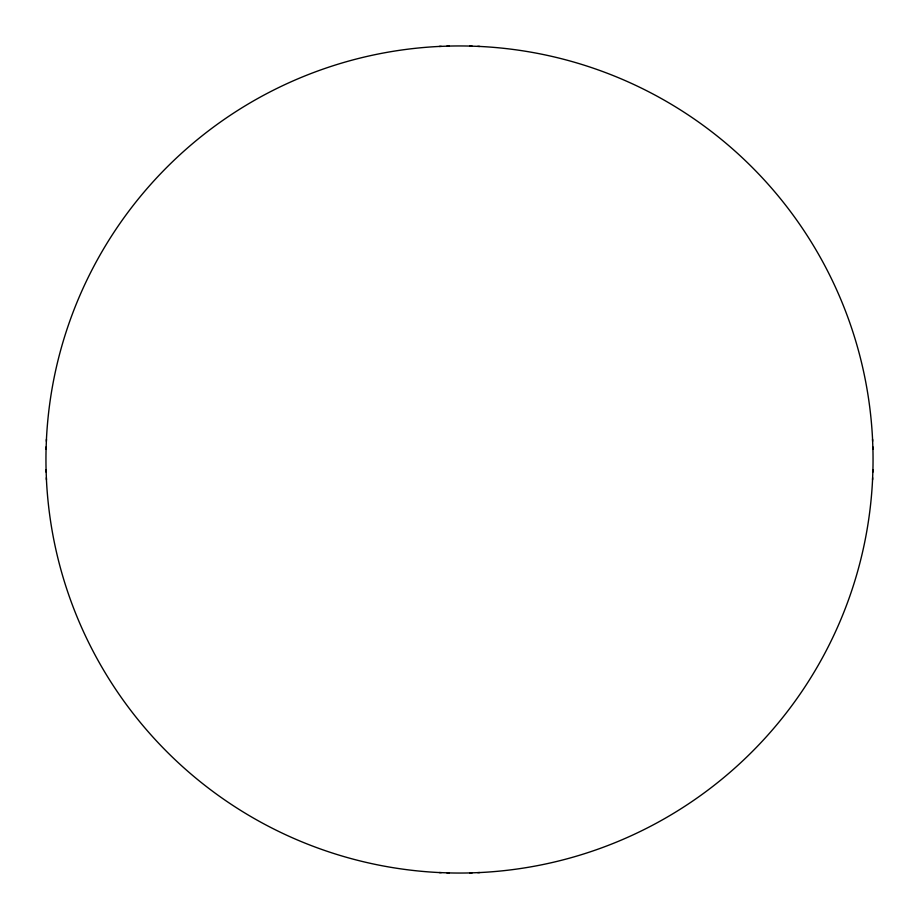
<?xml version="1.0" encoding="UTF-8"?>
<svg xmlns="http://www.w3.org/2000/svg" width="919" height="919" viewBox="0 0 919 919"><rect width="100%" height="100%" fill="white"/><g stroke="black" fill="none" stroke-linecap="round" stroke-linejoin="round"><path stroke-width="1.38" d="M46.076 449.357L46.444 439.213M872.556 479.787L872.924 469.643M439.213 46.444L449.357 46.076M469.643 872.924L479.787 872.556M469.643 46.076L479.787 46.444M439.213 872.556L449.357 872.924M872.556 439.213L872.924 449.357M46.076 469.643L46.444 479.787M872.855 446.852A413.55 413.55 0 0 1 872.855 472.148M872.648 477.777A413.55 413.55 0 0 1 477.777 872.648M472.148 872.855A413.55 413.55 0 0 1 446.852 872.855M441.223 872.648A413.55 413.55 0 0 1 46.352 477.777M46.145 472.148A413.55 413.55 0 0 1 46.145 446.852M46.352 441.223A413.55 413.55 0 0 1 441.223 46.352M446.852 46.145A413.55 413.55 0 0 1 472.148 46.145M477.777 46.352A413.55 413.55 0 0 1 872.648 441.223"/></g></svg>
